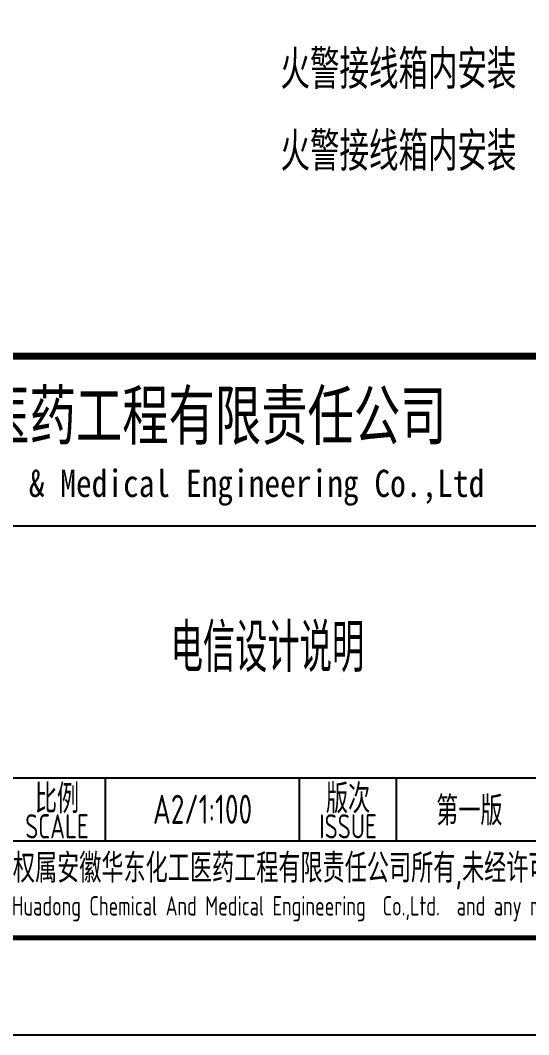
# Model space of a CAD drawing. Extents: x 6250600 to 6678662, y -692028 to -290561.
# Drawn here: x 6590059 to 6595299, y -372379 to -361914 of the extents above; entities that cross this region are included whole.
import ezdxf
from ezdxf.enums import TextEntityAlignment as Align

# ---------------------------------------------------------------- set-up
doc = ezdxf.new("R2010")
doc.units = 0
doc.header["$LTSCALE"] = 1000
doc.header["$MEASUREMENT"] = 0
doc.layers.get('0').update_dxf_attribs({"linetype": 'CONTINUOUS'})
doc.layers.add('PUB_TITLE', color=4, linetype='CONTINUOUS')
doc.styles.add('AHD', font='sceie.shx', dxfattribs={"width": 0.7, "bigfont": 'sceic.shx'})
doc.styles.add('ECEC_TQ_S', font='')
doc.styles.add('sceie', font='sceie.shx', dxfattribs={"width": 0.7, "bigfont": 'sceic.shx'})
doc.styles.get('ECEC_TQ_S').set_extended_font_data('SimSun')

msp = doc.modelspace()

# ---------------------------------------------------------------- linework, layer by layer
for p, q in [((6584437.7, -367128.7), (6602437.7, -367128.7)), ((6584437.7, -369728.7), (6602437.7, -369728.7)), ((6590937.7, -370378.7), (6590937.7, -369728.7)), ((6592937.7, -370378.7), (6592937.7, -369728.7)), ((6593937.7, -370378.7), (6593937.7, -369728.7)), ((6584437.7, -370378.7), (6602437.7, -370378.7)), ((6584437.7, -371378.7), (6602437.7, -371378.7))]:
    msp.add_line(p, q)
msp.add_lwpolyline([(6602437.7, -365378.7, 70, 70, 0), (6584437.7, -365378.7, 70, 70, 0), (6584437.7, -371378.7, 0, 0, 0)], format="xyseb")
at = {"layer": 'PUB_TITLE', "linetype": 'Continuous'}
msp.add_lwpolyline([(6544037.7, -372378.7), (6603437.7, -372378.7), (6603437.7, -330378.7), (6544037.7, -330378.7)], close=True, dxfattribs=at)
at = {"layer": 'PUB_TITLE', "const_width": 50}
msp.add_lwpolyline([(6546537.7, -371378.7), (6602437.7, -371378.7), (6602437.7, -331378.7), (6546537.7, -331378.7)], close=True, dxfattribs=at)

# ---------------------------------------------------------------- texts
at = {"style": 'sceie', "width": 0.8}
for p in [(6592740.7, -362621.2), (6592740.7, -363466.6)]:
    msp.add_text('火警接线箱内安装', height=400, dxfattribs=at).set_placement(p)
for s, height, style, width, p in [('安徽华东化工医药工程有限责任公司', 500, 'ECEC_TQ_S', 0.7, (6590632.6, -365978.7)), ('安徽华东化工医药工程有限责任公司', 500, 'ECEC_TQ_S', 0.7, (6590632.6, -365978.7)), ('Anhui Huadong Chemical & Medical Engineering Co.,Ltd', 280, 'ECEC_TQ_S', 0.85, (6590632.6, -366728.7)), ('Anhui Huadong Chemical & Medical Engineering Co.,Ltd', 280, 'ECEC_TQ_S', 0.85, (6590632.6, -366728.7)), ('电信设计说明', 500, 'AHD', 0.7, (6592606.5, -368362.8)), ('比例', 300, 'AHD', 0.8, (6590437.7, -369928.7)), ('比例', 300, 'AHD', 0.8, (6590437.7, -369928.7)), ('版次', 300, 'AHD', 0.8, (6593437.7, -369928.7)), ('版次', 300, 'AHD', 0.8, (6593437.7, -369928.7)), ('SCALE', 250, 'AHD', 0.8, (6590437.7, -370228.7)), ('SCALE', 250, 'AHD', 0.8, (6590437.7, -370228.7)), ('ISSUE', 250, 'AHD', 0.8, (6593437.7, -370228.7)), ('ISSUE', 250, 'AHD', 0.8, (6593437.7, -370228.7)), ('本文件专有权属安徽华东化工医药工程有限责任公司所有,未经许可不得复制或转让给第三方', 300, 'AHD', 0.8, (6593437.7, -370678.7)), ('本文件专有权属安徽华东化工医药工程有限责任公司所有,未经许可不得复制或转让给第三方', 300, 'AHD', 0.8, (6593437.7, -370678.7)), ('The proprietary right of this document belongs to Anhui Huadong Chemical And Medical Engineering  Co.,Ltd.  and any replication or transfer to the 3rd. side is forbidden without its permission. ', 200, 'AHD', 0.8, (6593437.7, -371078.7)), ('The proprietary right of this document belongs to Anhui Huadong Chemical And Medical Engineering  Co.,Ltd.  and any replication or transfer to the 3rd. side is forbidden without its permission. ', 200, 'AHD', 0.8, (6593437.7, -371078.7))]:
    msp.add_text(s, height=height, dxfattribs=dict(style=style, width=width)).set_placement(p, align=Align.MIDDLE)
at = {"style": 'AHD', "width": 0.8}
for tag, text, p in [('A2/1:100', '1:100', (6591937.7, -370053.7)), ('第一版', '0', (6594687.7, -370053.7))]:
    msp.add_attdef(tag, text=text, height=300, dxfattribs=at).set_placement(p, align=Align.MIDDLE)

doc.saveas('drawing.dxf')
